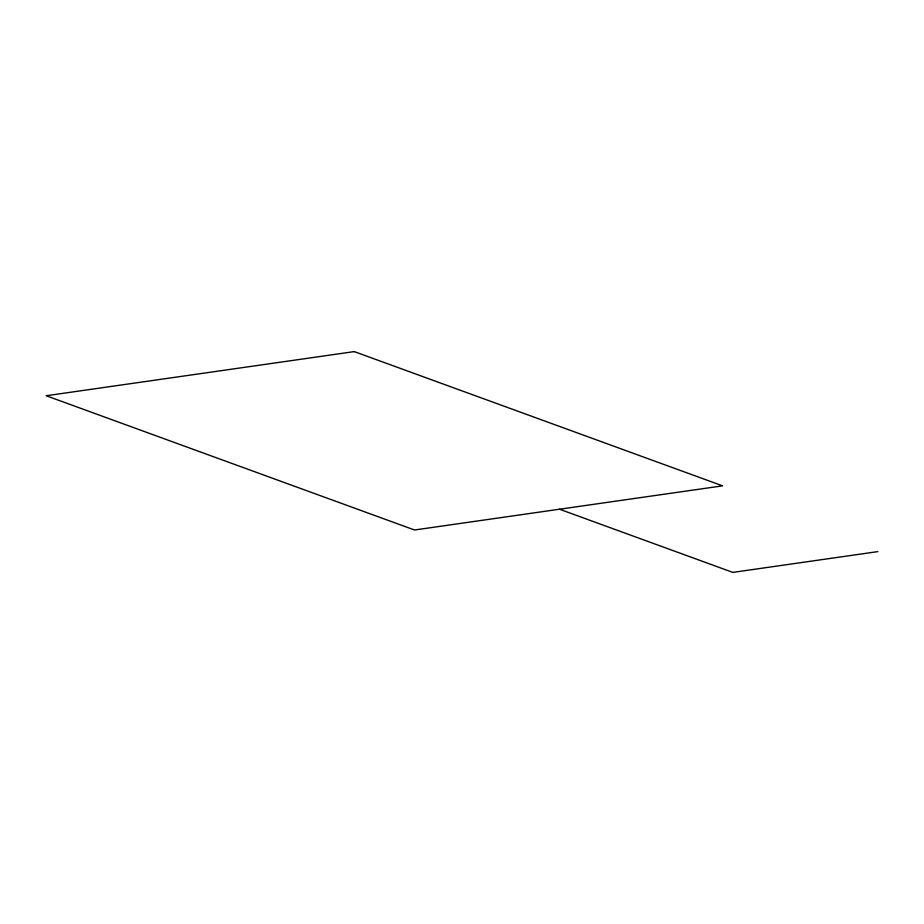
<?xml version="1.0" encoding="UTF-8"?>
<svg xmlns="http://www.w3.org/2000/svg" width="924" height="924" viewBox="0 0 924 924"><rect width="100%" height="100%" fill="white"/><g stroke="black" fill="none" stroke-linecap="round" stroke-linejoin="round"><path stroke-width="1.39" d="M877.8 551.616L732.824 572.395L559.494 509.216M354.273 351.605L46.2 395.749L414.529 529.995L722.591 485.851L354.273 351.605"/></g></svg>
